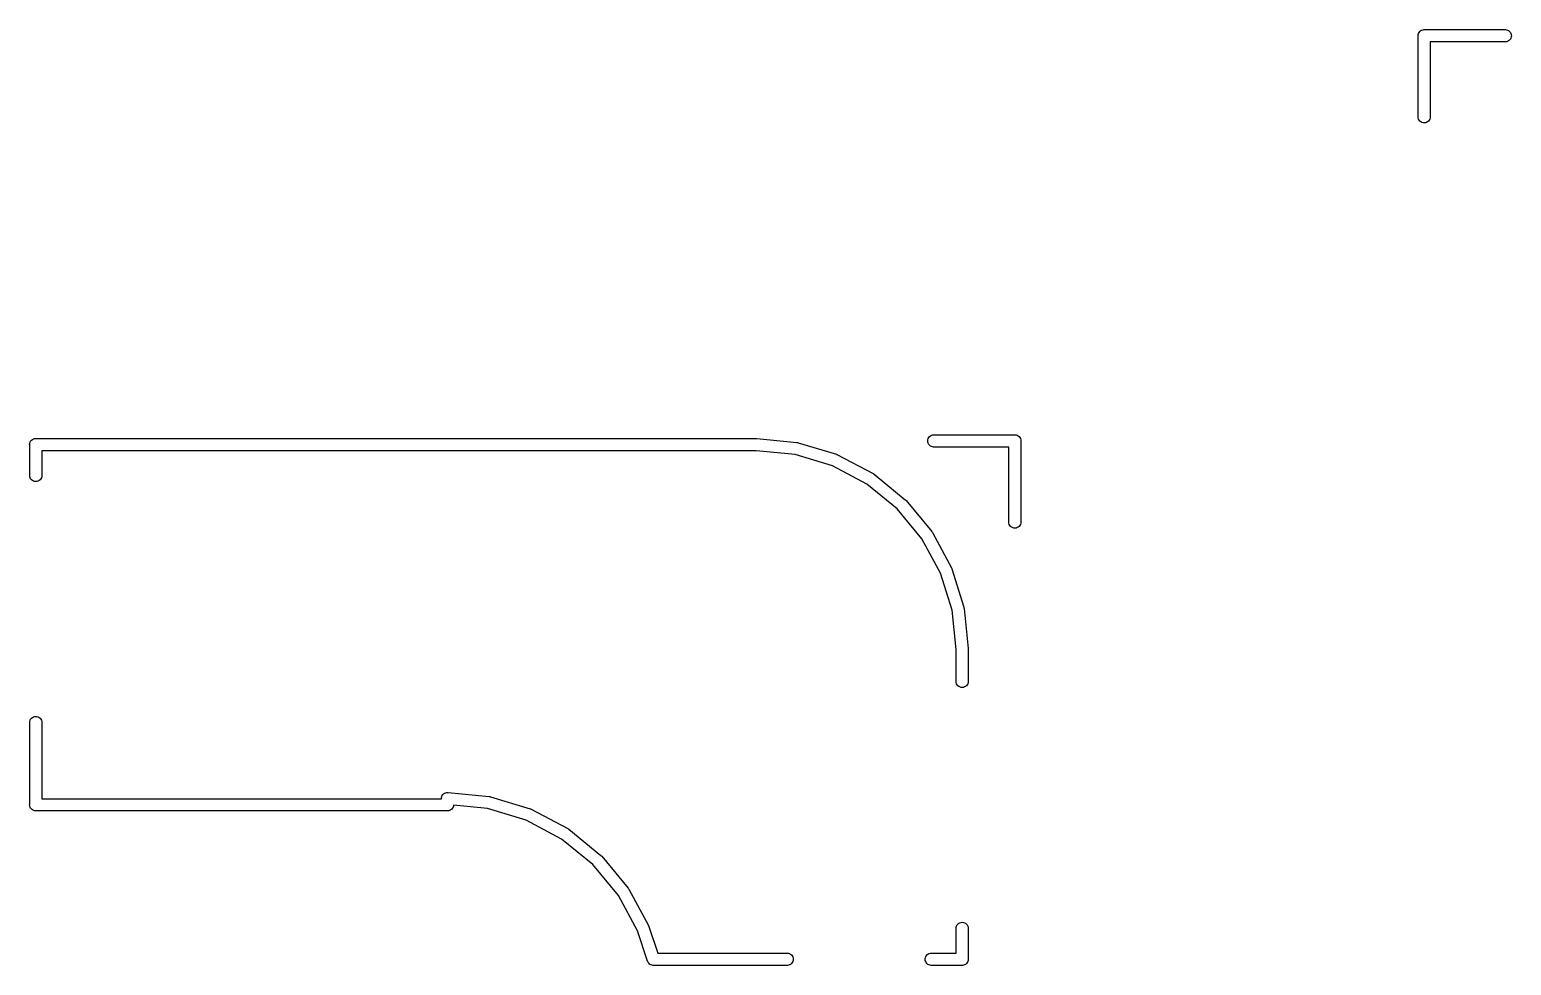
# Model space of a CAD drawing. Extents: x -13 to 127, y -89 to 15.
# Drawn here: x 32.94 to 51.23, y 3.53 to 15.08 of the extents above; entities that cross this region are included whole.
import ezdxf

# ---------------------------------------------------------------- set-up
doc = ezdxf.new("R2010")
doc.units = 0
doc.layers.add('BLACK', color=7, linetype='CONTINUOUS')

msp = doc.modelspace()

# ---------------------------------------------------------------- linework, layer by layer
at = {"layer": 'BLACK', "linetype": 'CONTINUOUS'}
for p, q in [((50.0746, 15), (50.0761, 15.0147)), ((50.075, 14.9963), (50.0746, 15)), ((50.075, 13.9963), (50.075, 14.9963)), ((50.0761, 15.0147), (50.0804, 15.0288)), ((50.0804, 15.0288), (50.0873, 15.0419)), ((50.0873, 15.0419), (50.0967, 15.0533)), ((50.0967, 15.0533), (50.1081, 15.0627)), ((50.1081, 15.0627), (50.1212, 15.0696)), ((50.1212, 15.0696), (50.1353, 15.0739)), ((50.1353, 15.0739), (50.1463, 15.075)), ((50.1463, 15.075), (50.15, 15.0754)), ((50.15, 15.0754), (50.1537, 15.075)), ((50.1537, 15.075), (51.1537, 15.075)), ((51.1537, 15.075), (51.1647, 15.0739)), ((51.1647, 15.0739), (51.1788, 15.0696)), ((51.1788, 15.0696), (51.1919, 15.0627)), ((51.1919, 15.0627), (51.2033, 15.0533)), ((51.2033, 15.0533), (51.2127, 15.0419)), ((51.2127, 15.0419), (51.2196, 15.0288)), ((51.2196, 15.0288), (51.2239, 15.0147)), ((51.2239, 15.0147), (51.2254, 15)), ((51.2254, 15), (51.2239, 14.9853)), ((51.1537, 14.925), (50.225, 14.925)), ((50.225, 14.925), (50.225, 13.9963)), ((51.1647, 14.9261), (51.1537, 14.925)), ((51.1788, 14.9304), (51.1647, 14.9261)), ((51.1919, 14.9373), (51.1788, 14.9304)), ((51.2033, 14.9467), (51.1919, 14.9373)), ((51.2127, 14.9581), (51.2033, 14.9467)), ((51.2196, 14.9712), (51.2127, 14.9581)), ((51.2239, 14.9853), (51.2196, 14.9712)), ((50.0761, 13.9853), (50.075, 13.9963)), ((50.0804, 13.9712), (50.0761, 13.9853)), ((50.0873, 13.9581), (50.0804, 13.9712)), ((50.0967, 13.9467), (50.0873, 13.9581)), ((50.1081, 13.9373), (50.0967, 13.9467)), ((50.1212, 13.9304), (50.1081, 13.9373)), ((50.1353, 13.9261), (50.1212, 13.9304)), ((50.15, 13.9246), (50.1353, 13.9261)), ((50.1647, 13.9261), (50.15, 13.9246)), ((50.1788, 13.9304), (50.1647, 13.9261)), ((50.1919, 13.9373), (50.1788, 13.9304)), ((50.2033, 13.9467), (50.1919, 13.9373)), ((50.2127, 13.9581), (50.2033, 13.9467)), ((50.2196, 13.9712), (50.2127, 13.9581)), ((50.2239, 13.9853), (50.2196, 13.9712)), ((50.225, 13.9963), (50.2239, 13.9853)), ((44.0467, 10.0533), (44.0581, 10.0627)), ((44.0581, 10.0627), (44.0712, 10.0696)), ((44.0712, 10.0696), (44.0853, 10.0739)), ((44.0853, 10.0739), (44.0963, 10.075)), ((44.0963, 10.075), (45.0963, 10.075)), ((45.0963, 10.075), (45.1, 10.0754)), ((45.1, 10.0754), (45.1037, 10.075)), ((45.1037, 10.075), (45.1147, 10.0739)), ((45.1147, 10.0739), (45.1288, 10.0696)), ((45.1288, 10.0696), (45.1419, 10.0627)), ((45.1419, 10.0627), (45.1533, 10.0533)), ((32.9446, 9.955), (32.9461, 9.9697)), ((32.945, 9.95131), (32.9446, 9.955)), ((32.945, 9.57033), (32.945, 9.95131)), ((32.9461, 9.9697), (32.9504, 9.98384)), ((32.9504, 9.98384), (32.9573, 9.99687)), ((32.9573, 9.99687), (32.9667, 10.0083)), ((32.9667, 10.0083), (32.9781, 10.0177)), ((32.9781, 10.0177), (32.9912, 10.0246)), ((32.9912, 10.0246), (33.0053, 10.0289)), ((33.0053, 10.0289), (33.0163, 10.03)), ((33.0163, 10.03), (33.02, 10.0304)), ((33.02, 10.0304), (33.0237, 10.03)), ((33.0237, 10.03), (41.9137, 10.03)), ((41.9063, 9.88), (33.095, 9.88)), ((33.095, 9.88), (33.095, 9.57033)), ((42.3887, 9.8327), (41.9063, 9.88)), ((41.9137, 10.03), (41.9173, 10.0296)), ((41.9173, 10.0296), (41.9173, 10.0296)), ((41.9173, 10.0296), (42.4107, 9.98127)), ((42.4107, 9.98127), (42.4107, 9.98127)), ((42.4107, 9.98127), (42.4107, 9.98127)), ((42.4107, 9.98127), (42.4117, 9.98116)), ((42.4117, 9.98116), (42.4183, 9.97975)), ((42.4183, 9.97975), (42.425, 9.97842)), ((42.425, 9.97842), (42.8996, 9.83515)), ((44.0246, 10), (44.0261, 10.0147)), ((44.0261, 9.9853), (44.0246, 10)), ((44.0261, 10.0147), (44.0304, 10.0288)), ((44.0304, 9.97116), (44.0261, 9.9853)), ((44.0304, 10.0288), (44.0373, 10.0419)), ((44.0373, 9.95813), (44.0304, 9.97116)), ((44.0373, 10.0419), (44.0467, 10.0533)), ((44.0467, 9.94671), (44.0373, 9.95813)), ((44.0581, 9.93734), (44.0467, 9.94671)), ((44.0712, 9.93037), (44.0581, 9.93734)), ((44.0853, 9.92609), (44.0712, 9.93037)), ((44.0963, 9.925), (44.0853, 9.92609)), ((45.025, 9.925), (44.0963, 9.925)), ((45.025, 8.99632), (45.025, 9.925)), ((45.1533, 10.0533), (45.1627, 10.0419)), ((45.1627, 10.0419), (45.1696, 10.0288)), ((45.1696, 10.0288), (45.1739, 10.0147)), ((45.1739, 10.0147), (45.1754, 10)), ((45.1754, 10), (45.175, 9.99632)), ((45.175, 9.99632), (45.175, 8.99632)), ((42.8492, 9.69367), (42.3887, 9.8327)), ((43.2739, 9.46785), (42.8492, 9.69367)), ((42.8996, 9.83515), (42.9006, 9.83484)), ((42.9006, 9.83484), (42.9069, 9.83214)), ((42.9069, 9.83214), (42.9131, 9.82957)), ((42.9131, 9.82957), (43.3508, 9.59685)), ((32.9461, 9.5593), (32.945, 9.57033)), ((32.9504, 9.54516), (32.9461, 9.5593)), ((32.9573, 9.53213), (32.9504, 9.54516)), ((32.9667, 9.52071), (32.9573, 9.53213)), ((32.9781, 9.51134), (32.9667, 9.52071)), ((32.9912, 9.50437), (32.9781, 9.51134)), ((33.0619, 9.51134), (33.0488, 9.50437)), ((33.0733, 9.52071), (33.0619, 9.51134)), ((33.0827, 9.53213), (33.0733, 9.52071)), ((33.0896, 9.54516), (33.0827, 9.53213)), ((33.0939, 9.5593), (33.0896, 9.54516)), ((33.095, 9.57033), (33.0939, 9.5593)), ((43.3508, 9.59685), (43.3508, 9.59684)), ((43.3508, 9.59684), (43.3508, 9.59684)), ((43.3508, 9.59684), (43.3517, 9.59634)), ((43.3517, 9.59634), (43.3574, 9.5925)), ((43.3574, 9.5925), (43.363, 9.58874)), ((43.363, 9.58874), (43.7472, 9.27543)), ((33.0053, 9.50009), (32.9912, 9.50437)), ((33.02, 9.49864), (33.0053, 9.50009)), ((33.0347, 9.50009), (33.02, 9.49864)), ((33.0488, 9.50437), (33.0347, 9.50009)), ((43.6467, 9.16384), (43.2739, 9.46785)), ((43.9533, 8.79321), (43.6467, 9.16384)), ((43.7472, 9.27543), (43.748, 9.27476)), ((43.748, 9.27476), (43.7527, 9.26994)), ((43.7527, 9.26994), (43.7576, 9.26512)), ((43.7576, 9.26512), (44.0735, 8.88316)), ((45.0261, 8.9853), (45.025, 8.99632)), ((45.0304, 8.97116), (45.0261, 8.9853)), ((45.0373, 8.95813), (45.0304, 8.97116)), ((45.0467, 8.94671), (45.0373, 8.95813)), ((45.1627, 8.95813), (45.1533, 8.94671)), ((45.1696, 8.97116), (45.1627, 8.95813)), ((45.1739, 8.9853), (45.1696, 8.97116)), ((45.175, 8.99632), (45.1739, 8.9853)), ((44.1821, 8.37008), (43.9533, 8.79321)), ((44.0735, 8.88316), (44.0742, 8.88235)), ((44.0742, 8.88235), (44.0779, 8.87666)), ((44.0779, 8.87666), (44.0817, 8.87102)), ((44.0817, 8.87102), (44.3175, 8.43496)), ((45.0581, 8.93734), (45.0467, 8.94671)), ((45.0712, 8.93037), (45.0581, 8.93734)), ((45.0853, 8.92609), (45.0712, 8.93037)), ((45.1, 8.92464), (45.0853, 8.92609)), ((45.1147, 8.92609), (45.1, 8.92464)), ((45.1288, 8.93037), (45.1147, 8.92609)), ((45.1419, 8.93734), (45.1288, 8.93037)), ((45.1533, 8.94671), (45.1419, 8.93734)), ((44.3175, 8.43496), (44.318, 8.43404)), ((44.318, 8.43404), (44.3205, 8.42774)), ((44.3205, 8.42774), (44.3232, 8.42147)), ((44.3232, 8.42147), (44.4698, 7.94792)), ((44.3243, 7.91058), (44.1821, 8.37008)), ((44.375, 7.42868), (44.3243, 7.91058)), ((44.4698, 7.94792), (44.4701, 7.94691)), ((44.4701, 7.94691), (44.4713, 7.94024)), ((44.4713, 7.94024), (44.4727, 7.93358)), ((44.4727, 7.93358), (44.5245, 7.44057)), ((44.375, 7.41474), (44.375, 7.42868)), ((44.375, 7.03032), (44.375, 7.41474)), ((44.5245, 7.44057), (44.5246, 7.43953)), ((44.5246, 7.43953), (44.5246, 7.43625)), ((44.5246, 7.43625), (44.5249, 7.43299)), ((44.5249, 7.43299), (44.525, 7.4188)), ((44.525, 7.4188), (44.525, 7.41867)), ((44.525, 7.41867), (44.525, 7.03032)), ((44.3761, 7.0193), (44.375, 7.03032)), ((44.3804, 7.00516), (44.3761, 7.0193)), ((44.3873, 6.99213), (44.3804, 7.00516)), ((44.3967, 6.98071), (44.3873, 6.99213)), ((44.4081, 6.97134), (44.3967, 6.98071)), ((44.4212, 6.96437), (44.4081, 6.97134)), ((44.4353, 6.96009), (44.4212, 6.96437)), ((44.45, 6.95864), (44.4353, 6.96009)), ((44.4647, 6.96009), (44.45, 6.95864)), ((44.4788, 6.96437), (44.4647, 6.96009)), ((44.4919, 6.97134), (44.4788, 6.96437)), ((44.5033, 6.98071), (44.4919, 6.97134)), ((44.5127, 6.99213), (44.5033, 6.98071)), ((44.5196, 7.00516), (44.5127, 6.99213)), ((44.5239, 7.0193), (44.5196, 7.00516)), ((44.525, 7.03032), (44.5239, 7.0193)), ((32.9667, 6.57929), (32.9781, 6.58866)), ((32.9781, 6.58866), (32.9912, 6.59563)), ((32.9912, 6.59563), (33.0053, 6.59991)), ((33.0053, 6.59991), (33.02, 6.60136)), ((33.02, 6.60136), (33.0347, 6.59991)), ((33.0347, 6.59991), (33.0488, 6.59563)), ((33.0488, 6.59563), (33.0619, 6.58866)), ((33.0619, 6.58866), (33.0733, 6.57929)), ((32.945, 6.52968), (32.9461, 6.5407)), ((32.945, 5.51368), (32.945, 6.52968)), ((32.9461, 6.5407), (32.9504, 6.55484)), ((32.9504, 6.55484), (32.9573, 6.56787)), ((32.9573, 6.56787), (32.9667, 6.57929)), ((33.0733, 6.57929), (33.0827, 6.56787)), ((33.0827, 6.56787), (33.0896, 6.55484)), ((33.0896, 6.55484), (33.0939, 6.5407)), ((33.0939, 6.5407), (33.095, 6.52968)), ((33.095, 6.52968), (33.095, 5.585)), ((32.9446, 5.51), (32.945, 5.51368)), ((32.9461, 5.4953), (32.9446, 5.51)), ((32.9504, 5.48116), (32.9461, 5.4953)), ((33.095, 5.585), (38.0253, 5.585)), ((38.0253, 5.585), (38.0254, 5.59601)), ((38.0254, 5.59601), (38.0284, 5.61035)), ((38.0284, 5.61035), (38.034, 5.62384)), ((38.034, 5.62384), (38.0422, 5.63598)), ((38.0422, 5.63598), (38.0526, 5.64629)), ((38.0526, 5.64629), (38.0648, 5.65439)), ((38.0648, 5.65439), (38.0783, 5.65997)), ((38.0783, 5.65997), (38.0927, 5.66281)), ((38.0927, 5.66281), (38.1073, 5.66281)), ((38.1073, 5.66281), (38.6158, 5.61295)), ((38.1739, 5.4953), (38.1696, 5.48116)), ((38.1749, 5.50547), (38.1739, 5.4953)), ((38.5939, 5.46438), (38.1749, 5.50547)), ((38.6158, 5.61295), (38.6159, 5.61295)), ((38.6159, 5.61295), (38.6159, 5.61295)), ((38.6159, 5.61295), (38.6169, 5.61284)), ((38.6169, 5.61284), (38.6235, 5.61143)), ((38.6235, 5.61143), (38.6302, 5.61011)), ((38.6302, 5.61011), (39.1194, 5.46242)), ((32.9573, 5.46813), (32.9504, 5.48116)), ((32.9623, 5.46211), (32.9573, 5.46813)), ((32.9667, 5.45671), (32.9623, 5.46211)), ((32.9781, 5.44734), (32.9667, 5.45671)), ((32.9912, 5.44037), (32.9781, 5.44734)), ((33.0053, 5.43609), (32.9912, 5.44037)), ((33.02, 5.43464), (33.0053, 5.43609)), ((33.0237, 5.435), (33.02, 5.43464)), ((38.1037, 5.435), (33.0237, 5.435)), ((38.1147, 5.43609), (38.1037, 5.435)), ((38.1288, 5.44037), (38.1147, 5.43609)), ((38.1419, 5.44734), (38.1288, 5.44037)), ((38.1533, 5.45671), (38.1419, 5.44734)), ((38.1627, 5.46813), (38.1533, 5.45671)), ((38.1696, 5.48116), (38.1627, 5.46813)), ((39.069, 5.32095), (38.5939, 5.46438)), ((39.5072, 5.08796), (39.069, 5.32095)), ((39.1194, 5.46242), (39.1194, 5.46242)), ((39.1194, 5.46242), (39.1194, 5.46242)), ((39.1194, 5.46242), (39.1204, 5.46211)), ((39.1204, 5.46211), (39.1266, 5.45943)), ((39.1266, 5.45943), (39.1329, 5.45684)), ((39.1329, 5.45684), (39.5841, 5.21695)), ((39.5841, 5.21695), (39.5841, 5.21695)), ((39.5841, 5.21695), (39.5841, 5.21695)), ((39.5841, 5.21695), (39.585, 5.21645)), ((39.585, 5.21645), (39.5906, 5.21262)), ((39.5906, 5.21262), (39.5963, 5.20885)), ((39.5963, 5.20885), (39.9923, 4.8859)), ((39.8918, 4.77431), (39.5072, 5.08796)), ((40.2081, 4.39192), (39.8918, 4.77431)), ((39.9923, 4.8859), (39.9931, 4.88523)), ((39.9931, 4.88523), (39.9978, 4.88039)), ((39.9978, 4.88039), (40.0026, 4.87558)), ((40.0026, 4.87558), (40.3283, 4.48187)), ((40.4445, 3.95467), (40.2081, 4.39192)), ((40.3283, 4.48187), (40.3284, 4.48187)), ((40.3284, 4.48187), (40.3284, 4.48186)), ((40.3284, 4.48186), (40.329, 4.48106)), ((40.329, 4.48106), (40.3327, 4.47539)), ((40.3327, 4.47539), (40.3365, 4.46973)), ((40.3365, 4.46973), (40.5796, 4.02025)), ((44.3804, 4.01484), (44.3873, 4.02787)), ((44.3873, 4.02787), (44.3967, 4.03929)), ((44.3967, 4.03929), (44.4081, 4.04866)), ((44.4081, 4.04866), (44.4212, 4.05563)), ((44.4212, 4.05563), (44.4353, 4.05991)), ((44.4353, 4.05991), (44.45, 4.06136)), ((44.45, 4.06136), (44.4647, 4.05991)), ((44.4647, 4.05991), (44.4788, 4.05563)), ((44.4788, 4.05563), (44.4919, 4.04866)), ((44.4919, 4.04866), (44.5033, 4.03929)), ((44.5033, 4.03929), (44.5127, 4.02787)), ((44.5127, 4.02787), (44.5196, 4.01484)), ((40.5685, 3.5822), (40.4445, 3.95467)), ((40.5796, 4.02025), (40.5801, 4.01933)), ((40.5801, 4.01933), (40.5823, 4.01376)), ((40.5823, 4.01376), (40.5848, 4.00828)), ((40.5848, 4.00828), (40.6941, 3.68)), ((44.375, 3.98967), (44.3761, 4.0007)), ((44.375, 3.68), (44.375, 3.98967)), ((44.3761, 4.0007), (44.3804, 4.01484)), ((44.5196, 4.01484), (44.5239, 4.0007)), ((44.5239, 4.0007), (44.525, 3.98967)), ((44.525, 3.98967), (44.525, 3.60868)), ((40.6941, 3.68), (42.2947, 3.68)), ((42.2947, 3.68), (42.3057, 3.67891)), ((42.3057, 3.67891), (42.3198, 3.67462)), ((42.3198, 3.67462), (42.3329, 3.66766)), ((42.3329, 3.66766), (42.3443, 3.65829)), ((42.3443, 3.65829), (42.3537, 3.64687)), ((44.0063, 3.64687), (44.0157, 3.65829)), ((44.0157, 3.65829), (44.0271, 3.66766)), ((44.0271, 3.66766), (44.0402, 3.67462)), ((44.0402, 3.67462), (44.0543, 3.67891)), ((44.0543, 3.67891), (44.0653, 3.68)), ((44.0653, 3.68), (44.375, 3.68)), ((40.5704, 3.57616), (40.5685, 3.5822)), ((40.5773, 3.56313), (40.5704, 3.57616)), ((40.5867, 3.55171), (40.5773, 3.56313)), ((40.5981, 3.54234), (40.5867, 3.55171)), ((40.6112, 3.53537), (40.5981, 3.54234)), ((40.6253, 3.53109), (40.6112, 3.53537)), ((40.6363, 3.53), (40.6253, 3.53109)), ((42.2947, 3.53), (40.6363, 3.53)), ((42.3057, 3.53109), (42.2947, 3.53)), ((42.3198, 3.53538), (42.3057, 3.53109)), ((42.3329, 3.54234), (42.3198, 3.53538)), ((42.3443, 3.55171), (42.3329, 3.54234)), ((42.3537, 3.56313), (42.3443, 3.55171)), ((42.3537, 3.64687), (42.3606, 3.63384)), ((42.3606, 3.57616), (42.3537, 3.56313)), ((42.3606, 3.63384), (42.3649, 3.6197)), ((42.3649, 3.5903), (42.3606, 3.57616)), ((42.3649, 3.6197), (42.3664, 3.605)), ((42.3664, 3.605), (42.3649, 3.5903)), ((43.9936, 3.605), (43.9951, 3.6197)), ((43.9951, 3.5903), (43.9936, 3.605)), ((43.9951, 3.6197), (43.9994, 3.63384)), ((43.9994, 3.57616), (43.9951, 3.5903)), ((43.9994, 3.63384), (44.0063, 3.64687)), ((44.0063, 3.56313), (43.9994, 3.57616)), ((44.0157, 3.55171), (44.0063, 3.56313)), ((44.0271, 3.54234), (44.0157, 3.55171)), ((44.0402, 3.53537), (44.0271, 3.54234)), ((44.0543, 3.53109), (44.0402, 3.53537)), ((44.0653, 3.53), (44.0543, 3.53109)), ((44.4463, 3.53), (44.0653, 3.53)), ((44.45, 3.52964), (44.4463, 3.53)), ((44.4537, 3.53), (44.45, 3.52964)), ((44.4647, 3.53109), (44.4537, 3.53)), ((44.4537, 3.53), (44.4537, 3.53)), ((44.4788, 3.53537), (44.4647, 3.53109)), ((44.4919, 3.54234), (44.4788, 3.53537)), ((44.5033, 3.55171), (44.4919, 3.54234)), ((44.5127, 3.56313), (44.5033, 3.55171)), ((44.5196, 3.57616), (44.5127, 3.56313)), ((44.5239, 3.5903), (44.5196, 3.57616)), ((44.5246, 3.59684), (44.5239, 3.5903)), ((44.5254, 3.605), (44.5246, 3.59684)), ((44.525, 3.60868), (44.5254, 3.605))]:
    msp.add_line(p, q, dxfattribs=at)

doc.saveas('drawing.dxf')
